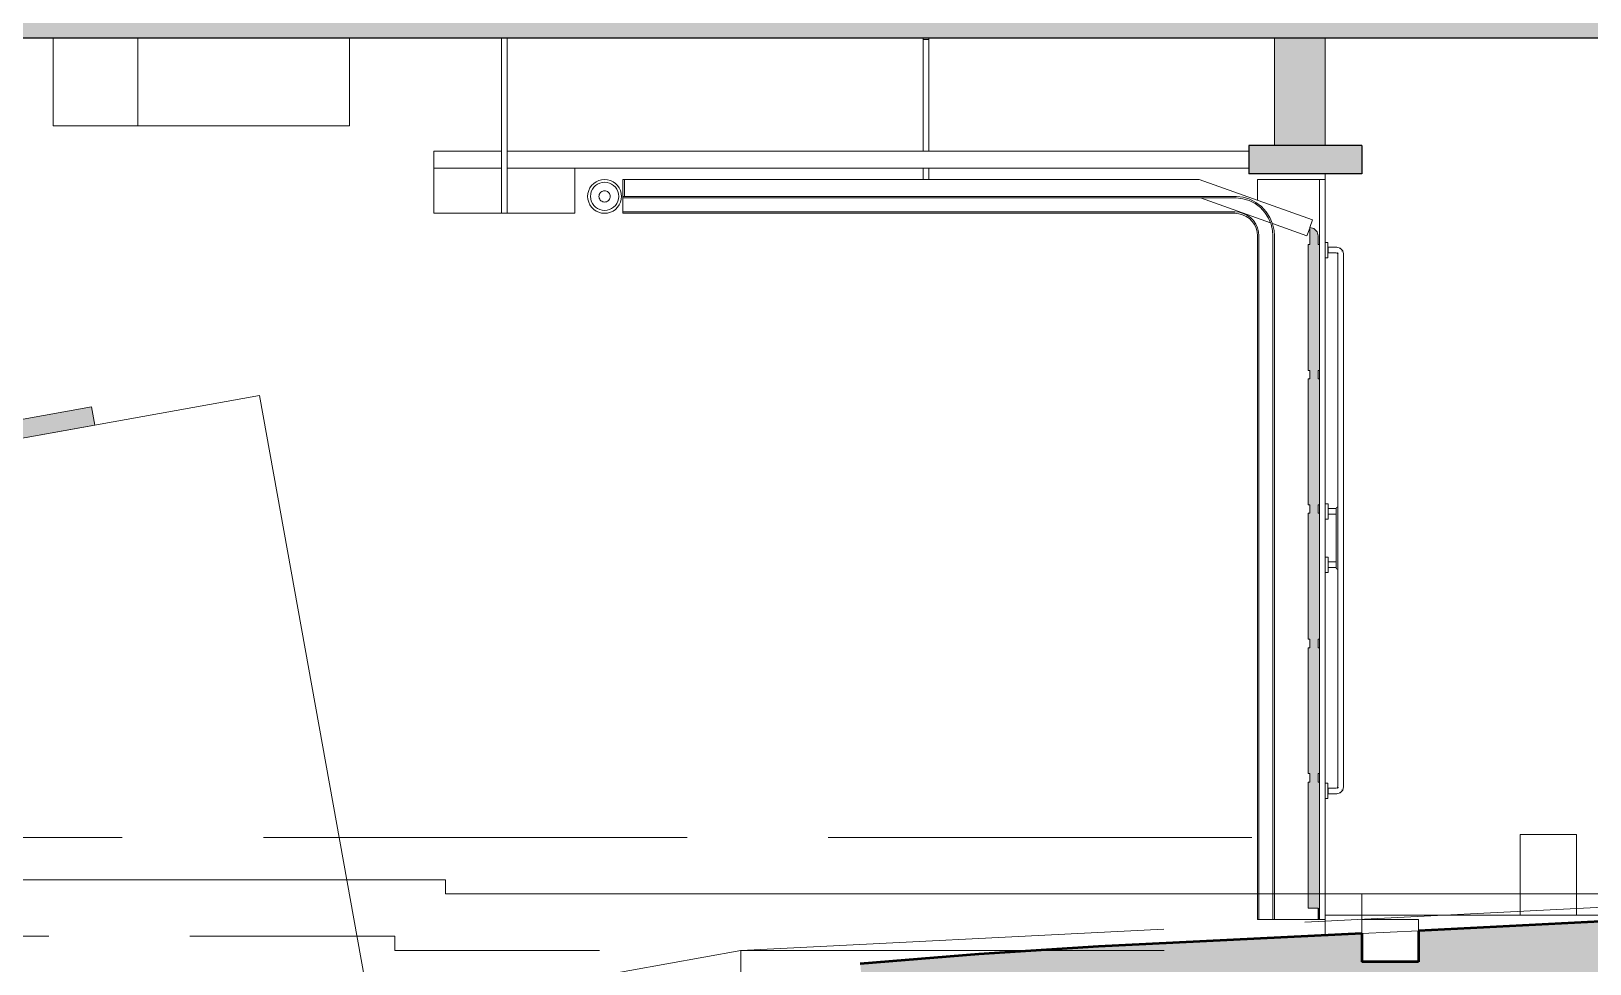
# Model space of a CAD drawing. Header units: metres. Extents: x -35.7 to 3.2, y -7 to 21.9.
# Drawn here: x -7.51 to -1.99, y -0.61 to 2.7 of the extents above; entities that cross this region are included whole.
import ezdxf

# ---------------------------------------------------------------- set-up
doc = ezdxf.new("R2010")
doc.units = ezdxf.units.M
doc.header["$MEASUREMENT"] = 0
doc.linetypes.add('Strichlinie eng', pattern=[0.002, 0.0015, -0.0005])
doc.linetypes.add('Verdeckt', pattern=[0.002, 0.0015, -0.0005])
for name, color, linetype in [('B_Schnitt B Garagenrampe RB_1_110 Wand Aussen', 7, 'Continuous'), ('B_Schnitt B Garagenrampe RB_1_120 Wand Innen tragend', 7, 'Continuous'), ('B_Schnitt B Garagenrampe RB_1_210 Decke', 7, 'Continuous'), ('B_Schnitt B Garagenrampe RB_1_270 Deckendurchbruchsymbol', 7, 'Continuous'), ('B_Schnitt B Garagenrampe RB_1_420 Rampe', 7, 'Continuous'), ('B_Schnitt B Garagenrampe RB_1_950 Polierplan Bemaßung', 7, 'Continuous'), ('B_Schnitt B Garagenrampe RB_1_Neubau_950 Polierplan Bemaßung', 7, 'Continuous')]:
    doc.layers.add(name, color=color, linetype=linetype)

msp = doc.modelspace()

# ---------------------------------------------------------------- hatches: boundary and pattern name
at = {"layer": 'B_Schnitt B Garagenrampe RB_1_110 Wand Aussen', "linetype": 'Continuous', "lineweight": 0, "true_color": 0x000000}
for points in [[(-2.93, 2.67), (-3.11, 2.67), (-3.11, 2.29), (-2.93, 2.29)], [(-3.2, 2.29), (-3.2, 2.19), (-2.8, 2.19), (-2.8, 2.29)], [(-7.287, 1.3004), (-7.2985, 1.3644), (-8.6929, 1.1134), (-8.6814, 1.0494)]]:
    msp.add_hatch(color=18, dxfattribs=at).paths.add_polyline_path(points)
at = {"layer": 'B_Schnitt B Garagenrampe RB_1_110 Wand Aussen', "linetype": 'Continuous', "lineweight": 0, "true_color": 0xffffff}
for points in [[(-2.95, 1.94), (-2.955, 1.94), (-2.955, 1.97), (-2.959, 1.985), (-2.97, 1.996), (-2.985, 2), (-2.985, 1.94), (-2.99, 1.94), (-2.99, 1.494), (-2.985, 1.494), (-2.985, 1.524), (-2.97, 1.52), (-2.959, 1.509), (-2.955, 1.494), (-2.95, 1.494)], [(-2.95, 1.464), (-2.955, 1.464), (-2.955, 1.494), (-2.959, 1.509), (-2.97, 1.52), (-2.985, 1.524), (-2.985, 1.464), (-2.99, 1.464), (-2.99, 1.018), (-2.985, 1.018), (-2.985, 1.048), (-2.97, 1.044), (-2.959, 1.033), (-2.955, 1.018), (-2.95, 1.018)], [(-2.95, 0.988), (-2.955, 0.988), (-2.955, 1.018), (-2.959, 1.033), (-2.97, 1.044), (-2.985, 1.048), (-2.985, 0.988), (-2.99, 0.988), (-2.99, 0.542), (-2.985, 0.542), (-2.985, 0.572), (-2.97, 0.568), (-2.959, 0.557), (-2.955, 0.542), (-2.95, 0.542)], [(-2.95, 0.512), (-2.955, 0.512), (-2.955, 0.542), (-2.959, 0.557), (-2.97, 0.568), (-2.985, 0.572), (-2.985, 0.512), (-2.99, 0.512), (-2.99, 0.066), (-2.985, 0.066), (-2.985, 0.096), (-2.97, 0.092), (-2.959, 0.081), (-2.955, 0.066), (-2.95, 0.066)], [(-2.95, 0.036), (-2.955, 0.036), (-2.955, 0.066), (-2.959, 0.081), (-2.97, 0.092), (-2.985, 0.096), (-2.985, 0.036), (-2.99, 0.036), (-2.99, -0.41), (-2.955, -0.41), (-2.95, -0.41)], [(-2.95, -0.41), (-2.955, -0.41), (-2.955, -0.45), (-2.95, -0.45)]]:
    msp.add_hatch(color=7, dxfattribs=at).paths.add_polyline_path(points)
at = {"layer": 'B_Schnitt B Garagenrampe RB_1_210 Decke', "linetype": 'Continuous', "lineweight": 0, "true_color": 0x000000}
msp.add_hatch(color=18, dxfattribs=at).paths.add_polyline_path([(-14.87, 2.67), (-0.13, 2.67), (-0.13, 2.87), (-14.87, 2.87)])
at = {"layer": 'B_Schnitt B Garagenrampe RB_1_420 Rampe', "linetype": 'Continuous', "lineweight": 0, "true_color": 0x000000}
for points in [[(-3.733, -0.5467), (-3.7163, -0.8463), (-1.4738, -0.7341), (-1.4985, -0.435), (-2.6, -0.4901), (-2.6, -0.6), (-2.8, -0.6), (-2.8, -0.5001)], [(-3.733, -0.5467), (-4.157, -0.5728), (-4.1355, -0.872), (-3.7163, -0.8463)], [(-4.157, -0.5729), (-4.5764, -0.6075), (-4.5487, -0.9062), (-4.1355, -0.8721)]]:
    msp.add_hatch(color=18, dxfattribs=at).paths.add_polyline_path(points)

# ---------------------------------------------------------------- linework, layer by layer
at = {"layer": 'B_Schnitt B Garagenrampe RB_1_110 Wand Aussen', "color": 16, "linetype": 'Continuous', "lineweight": 13, "ltscale": 1000, "true_color": 0x7e0000}
for p, q in [((-7.435, 2.36), (-7.435, 2.67)), ((-6.385, 2.67), (-6.385, 2.36)), ((-6.385, 2.36), (-7.435, 2.36))]:
    msp.add_line(p, q, dxfattribs=at)
at = {"layer": 'B_Schnitt B Garagenrampe RB_1_110 Wand Aussen', "color": 7, "linetype": 'Continuous', "lineweight": 13, "ltscale": 1000}
for p, q in [((-5.8469, 2.67), (-5.8469, 2.05)), ((-5.8269, 2.67), (-5.8269, 2.05)), ((-4.3534, 2.665), (-4.3534, 2.67)), ((-4.3534, 2.27), (-4.3534, 2.665)), ((-4.3334, 2.665), (-4.3534, 2.665)), ((-4.3334, 2.665), (-4.3334, 2.67)), ((-4.3334, 2.27), (-4.3334, 2.665)), ((-5.8469, 2.27), (-6.0869, 2.27)), ((-6.0869, 2.27), (-6.0869, 2.21)), ((-3.2, 2.27), (-5.8269, 2.27)), ((-6.0869, 2.21), (-5.8469, 2.21)), ((-6.0869, 2.21), (-6.0869, 2.05)), ((-5.8269, 2.21), (-5.5869, 2.21)), ((-5.5869, 2.21), (-5.5869, 2.05)), ((-3.2, 2.21), (-5.5869, 2.21)), ((-4.3534, 2.17), (-4.3534, 2.21)), ((-4.3334, 2.17), (-4.3334, 2.21)), ((-5.5205, 2.156), (-5.5279, 2.1486)), ((-5.5119, 2.162), (-5.5205, 2.156)), ((-5.5069, 2.1533), (-5.514, 2.1483)), ((-5.5024, 2.1664), (-5.5119, 2.162)), ((-5.499, 2.157), (-5.5069, 2.1533)), ((-5.4923, 2.1691), (-5.5024, 2.1664)), ((-5.4906, 2.1592), (-5.499, 2.157)), ((-5.4819, 2.17), (-5.4923, 2.1691)), ((-5.4819, 2.16), (-5.4906, 2.1592)), ((-5.4715, 2.1691), (-5.4819, 2.17)), ((-5.4732, 2.1592), (-5.4819, 2.16)), ((-5.4648, 2.157), (-5.4732, 2.1592)), ((-5.4614, 2.1664), (-5.4715, 2.1691)), ((-5.4569, 2.1533), (-5.4648, 2.157)), ((-5.4519, 2.162), (-5.4614, 2.1664)), ((-5.4498, 2.1483), (-5.4569, 2.1533)), ((-5.4433, 2.156), (-5.4519, 2.162)), ((-5.4359, 2.1486), (-5.4433, 2.156)), ((-3.3764, 2.17), (-5.4119, 2.17)), ((-2.9748, 2.0265), (-3.3764, 2.17)), ((-3.17, 2.0963), (-3.17, 2.17)), ((-3.17, 2.17), (-2.95, 2.17)), ((-2.95, 2.17), (-2.93, 2.17)), ((-2.95, 1.94), (-2.95, 2.17)), ((-2.93, 0.975), (-2.93, 2.17)), ((-5.541, 2.1204), (-5.5419, 2.11)), ((-5.5419, 2.11), (-5.541, 2.0996)), ((-5.5383, 2.1305), (-5.541, 2.1204)), ((-5.541, 2.0996), (-5.5383, 2.0895)), ((-5.5339, 2.14), (-5.5383, 2.1305)), ((-5.5279, 2.1486), (-5.5339, 2.14)), ((-5.5311, 2.1187), (-5.5319, 2.11)), ((-5.5319, 2.11), (-5.5311, 2.1013)), ((-5.5289, 2.1271), (-5.5311, 2.1187)), ((-5.5311, 2.1013), (-5.5289, 2.0929)), ((-5.5252, 2.135), (-5.5289, 2.1271)), ((-5.5202, 2.1421), (-5.5252, 2.135)), ((-5.514, 2.1483), (-5.5202, 2.1421)), ((-5.4436, 2.1421), (-5.4498, 2.1483)), ((-5.4386, 2.135), (-5.4436, 2.1421)), ((-5.4349, 2.1271), (-5.4386, 2.135)), ((-5.4299, 2.14), (-5.4359, 2.1486)), ((-5.4327, 2.1187), (-5.4349, 2.1271)), ((-5.4349, 2.0929), (-5.4327, 2.1013)), ((-5.4319, 2.11), (-5.4327, 2.1187)), ((-5.4327, 2.1013), (-5.4319, 2.11)), ((-5.4255, 2.1305), (-5.4299, 2.14)), ((-5.4228, 2.1204), (-5.4255, 2.1305)), ((-5.4255, 2.0895), (-5.4228, 2.0996)), ((-5.4219, 2.11), (-5.4228, 2.1204)), ((-5.4228, 2.0996), (-5.4219, 2.11)), ((-5.4169, 2.105), (-5.4169, 2.11)), ((-3.2452, 2.1048), (-5.4169, 2.105)), ((-5.4169, 2.055), (-5.4169, 2.105)), ((-3.2448, 2.1098), (-5.4119, 2.11)), ((-5.4119, 2.11), (-3.3868, 2.11)), ((-4.3534, 2.1099), (-4.3534, 2.11)), ((-4.3334, 2.1099), (-4.3334, 2.11)), ((-3.3868, 2.11), (-3.3862, 2.1098)), ((-3.3722, 2.1048), (-3.1235, 2.0159)), ((-3.2219, 2.1019), (-3.2452, 2.1048)), ((-3.2206, 2.1067), (-3.2448, 2.1098)), ((-3.1994, 2.095), (-3.2219, 2.1019)), ((-3.1973, 2.0996), (-3.2206, 2.1067)), ((-3.1756, 2.0884), (-3.1973, 2.0996)), ((-6.0869, 2.05), (-5.8469, 2.05)), ((-5.8269, 2.05), (-5.8469, 2.05)), ((-5.8269, 2.05), (-5.5869, 2.05)), ((-5.5383, 2.0895), (-5.5339, 2.08)), ((-5.5339, 2.08), (-5.5279, 2.0714)), ((-5.5289, 2.0929), (-5.5252, 2.085)), ((-5.5279, 2.0714), (-5.5205, 2.064)), ((-5.5252, 2.085), (-5.5202, 2.0779)), ((-5.5205, 2.064), (-5.5119, 2.058)), ((-5.5202, 2.0779), (-5.514, 2.0717)), ((-5.514, 2.0717), (-5.5069, 2.0667)), ((-5.5119, 2.058), (-5.5024, 2.0536)), ((-5.5069, 2.0667), (-5.499, 2.063)), ((-5.5024, 2.0536), (-5.4923, 2.0509)), ((-5.499, 2.063), (-5.4906, 2.0608)), ((-5.4923, 2.0509), (-5.4819, 2.05)), ((-5.4906, 2.0608), (-5.4819, 2.06)), ((-5.4819, 2.06), (-5.4732, 2.0608)), ((-5.4819, 2.05), (-5.4715, 2.0509)), ((-5.4732, 2.0608), (-5.4648, 2.063)), ((-5.4715, 2.0509), (-5.4614, 2.0536)), ((-5.4648, 2.063), (-5.4569, 2.0667)), ((-5.4614, 2.0536), (-5.4519, 2.058)), ((-5.4569, 2.0667), (-5.4498, 2.0717)), ((-5.4519, 2.058), (-5.4433, 2.064)), ((-5.4498, 2.0717), (-5.4436, 2.0779)), ((-5.4436, 2.0779), (-5.4386, 2.085)), ((-5.4433, 2.064), (-5.4359, 2.0714)), ((-5.4386, 2.085), (-5.4349, 2.0929)), ((-5.4359, 2.0714), (-5.4299, 2.08)), ((-5.4299, 2.08), (-5.4255, 2.0895)), ((-3.2496, 2.055), (-5.4169, 2.055)), ((-5.4169, 2.05), (-5.4169, 2.055)), ((-3.25, 2.05), (-5.4169, 2.05)), ((-3.2361, 2.0488), (-3.25, 2.05)), ((-3.2348, 2.0536), (-3.2496, 2.055)), ((-3.2226, 2.0452), (-3.2361, 2.0488)), ((-3.2205, 2.0497), (-3.2348, 2.0536)), ((-3.21, 2.0393), (-3.2226, 2.0452)), ((-3.2071, 2.0434), (-3.2205, 2.0497)), ((-3.195, 2.0348), (-3.2071, 2.0434)), ((-3.1785, 2.0843), (-3.1994, 2.095)), ((-3.1597, 2.0702), (-3.1785, 2.0843)), ((-3.1562, 2.0737), (-3.1756, 2.0884)), ((-3.1437, 2.053), (-3.1597, 2.0702)), ((-3.1396, 2.0558), (-3.1562, 2.0737)), ((-3.1309, 2.0332), (-3.1437, 2.053)), ((-3.1263, 2.0354), (-3.1396, 2.0558)), ((-3.1986, 2.0313), (-3.21, 2.0393)), ((-3.1887, 2.0214), (-3.1986, 2.0313)), ((-3.1846, 2.0243), (-3.195, 2.0348)), ((-3.1807, 2.01), (-3.1887, 2.0214)), ((-3.1762, 2.0121), (-3.1846, 2.0243)), ((-3.1748, 1.9974), (-3.1807, 2.01)), ((-3.17, 1.9987), (-3.1762, 2.0121)), ((-3.1712, 1.9839), (-3.1748, 1.9974)), ((-3.1662, 1.9843), (-3.17, 1.9987)), ((-3.1217, 2.0116), (-3.1309, 2.0332)), ((-3.1169, 2.0129), (-3.1263, 2.0354)), ((-3.1164, 1.9887), (-3.1217, 2.0116)), ((-3.1172, 2.0137), (-2.995, 1.97)), ((-3.1114, 1.9891), (-3.1169, 2.0129)), ((-3.115, 1.97), (-3.1164, 1.9887)), ((-3.11, 1.97), (-3.1114, 1.9891)), ((-2.995, 1.97), (-2.985, 1.998)), ((-2.985, 2), (-2.985, 1.94)), ((-2.985, 2), (-2.97, 1.996)), ((-2.9843, 1.9998), (-2.9748, 2.0265)), ((-2.97, 1.996), (-2.959, 1.985)), ((-3.17, 1.97), (-3.1712, 1.9839)), ((-3.17, -0.45), (-3.17, 1.97)), ((-3.165, 1.97), (-3.1662, 1.9843)), ((-3.165, -0.45), (-3.165, 1.97)), ((-3.115, -0.45), (-3.115, 1.97)), ((-3.11, -0.45), (-3.11, 1.97)), ((-2.99, 1.94), (-2.99, 1.494)), ((-2.985, 1.94), (-2.99, 1.94)), ((-2.95, 1.94), (-2.955, 1.94)), ((-2.95, 1.94), (-2.95, 1.494)), ((-2.921, 1.947), (-2.93, 1.947)), ((-2.921, 1.9434), (-2.921, 1.947)), ((-2.921, 1.9335), (-2.921, 1.9434)), ((-2.921, 1.92), (-2.921, 1.9335)), ((-2.921, 1.893), (-2.93, 1.893)), ((-2.921, 1.9065), (-2.921, 1.92)), ((-2.921, 1.8966), (-2.921, 1.9065)), ((-2.921, 1.893), (-2.921, 1.8966)), ((-2.92, 1.93), (-2.92, 1.9271)), ((-2.8887, 1.93), (-2.92, 1.93)), ((-2.92, 1.9271), (-2.92, 1.92)), ((-2.92, 1.92), (-2.92, 1.9129)), ((-2.92, 1.9129), (-2.92, 1.91)), ((-2.8913, 1.91), (-2.92, 1.91)), ((-2.8877, 1.909), (-2.8913, 1.91)), ((-2.8773, 1.927), (-2.8887, 1.93)), ((-2.8862, 1.9117), (-2.8877, 1.909)), ((-2.886, 1.9073), (-2.8877, 1.909)), ((-2.8833, 1.9088), (-2.886, 1.9073)), ((-2.885, 1.9037), (-2.886, 1.9073)), ((-2.885, 0.0213), (-2.885, 1.9037)), ((-2.8773, 1.927), (-2.8788, 1.9243)), ((-2.868, 1.9177), (-2.8773, 1.927)), ((-2.868, 1.9177), (-2.8707, 1.9162)), ((-2.865, 1.9063), (-2.868, 1.9177)), ((-2.865, 0.0187), (-2.865, 1.9063)), ((-2.985, 1.494), (-2.99, 1.494)), ((-2.985, 1.494), (-2.985, 1.464)), ((-2.955, 1.494), (-2.955, 1.464)), ((-2.95, 1.494), (-2.955, 1.494)), ((-2.95, 1.464), (-2.95, 1.494)), ((-2.99, 1.464), (-2.99, 1.018)), ((-2.985, 1.464), (-2.99, 1.464)), ((-2.95, 1.464), (-2.955, 1.464)), ((-2.95, 1.464), (-2.95, 1.018)), ((-2.985, 1.018), (-2.99, 1.018)), ((-2.985, 1.018), (-2.985, 0.988)), ((-2.955, 1.018), (-2.955, 0.988)), ((-2.95, 1.018), (-2.955, 1.018)), ((-2.95, 0.988), (-2.95, 1.018)), ((-2.9299, 1.0215), (-2.93, 1.0215)), ((-2.9201, 1.0215), (-2.9299, 1.0215)), ((-2.92, 1.0215), (-2.9201, 1.0215)), ((-2.92, 1.0215), (-2.92, 1.0179)), ((-2.92, 1.0179), (-2.92, 1.008)), ((-2.92, 1.008), (-2.92, 0.9945)), ((-2.9199, 1.0045), (-2.92, 1.0045)), ((-2.92, 0.9945), (-2.92, 0.981)), ((-2.8912, 1.0045), (-2.9199, 1.0045)), ((-2.8912, 1.0045), (-2.8912, 1.0016)), ((-2.8912, 1.0045), (-2.8912, 1.0045)), ((-2.8912, 1.0016), (-2.8912, 0.9945)), ((-2.8912, 0.9945), (-2.8912, 0.9874)), ((-2.891, 1.0032), (-2.8912, 1.0032)), ((-2.891, 1.0057), (-2.8899, 1.0085)), ((-2.891, 1.0057), (-2.891, 1.0044)), ((-2.891, 1.0044), (-2.891, 1.0004)), ((-2.891, 1.0004), (-2.891, 0.995)), ((-2.891, 0.995), (-2.891, 0.9894)), ((-2.8899, 1.0085), (-2.8873, 1.0096)), ((-2.8873, 1.0096), (-2.885, 1.0087)), ((-2.9902, 0.975), (-2.9902, 0.9144)), ((-2.99, 0.988), (-2.99, 0.542)), ((-2.985, 0.988), (-2.99, 0.988)), ((-2.95, 0.988), (-2.955, 0.988)), ((-2.95, 0.988), (-2.95, 0.542)), ((-2.93, 0.975), (-2.93, 0.9144)), ((-2.9299, 0.9675), (-2.93, 0.9675)), ((-2.9201, 0.9675), (-2.9299, 0.9675)), ((-2.92, 0.9675), (-2.9201, 0.9675)), ((-2.9199, 0.9845), (-2.92, 0.9845)), ((-2.92, 0.981), (-2.92, 0.9711)), ((-2.92, 0.9711), (-2.92, 0.9675)), ((-2.8912, 0.9845), (-2.9199, 0.9845)), ((-2.8912, 0.9874), (-2.8912, 0.9845)), ((-2.8912, 0.9845), (-2.8912, 0.9845)), ((-2.891, 0.9858), (-2.8912, 0.9858)), ((-2.891, 0.9894), (-2.891, 0.9851)), ((-2.891, 0.9851), (-2.891, 0.9833)), ((-2.891, 0.9833), (-2.891, 0.9721)), ((-2.891, 0.9721), (-2.891, 0.8279)), ((-2.9902, 0.895), (-2.9902, 0.9144)), ((-2.9902, 0.835), (-2.9902, 0.895)), ((-2.93, 0.575), (-2.93, 0.9144)), ((-2.9299, 0.8325), (-2.93, 0.8325)), ((-2.9201, 0.8325), (-2.9299, 0.8325)), ((-2.92, 0.8325), (-2.9201, 0.8325)), ((-2.92, 0.8289), (-2.92, 0.8325)), ((-2.92, 0.819), (-2.92, 0.8289)), ((-2.891, 0.8279), (-2.891, 0.8167)), ((-2.9902, 0.705), (-2.9902, 0.785)), ((-2.9299, 0.7785), (-2.93, 0.7785)), ((-2.9201, 0.7785), (-2.9299, 0.7785)), ((-2.92, 0.7785), (-2.9201, 0.7785)), ((-2.92, 0.8055), (-2.92, 0.819)), ((-2.9199, 0.8155), (-2.92, 0.8155)), ((-2.92, 0.792), (-2.92, 0.8055)), ((-2.9199, 0.7955), (-2.92, 0.7955)), ((-2.92, 0.7821), (-2.92, 0.792)), ((-2.92, 0.7785), (-2.92, 0.7821)), ((-2.8912, 0.8155), (-2.9199, 0.8155)), ((-2.8912, 0.7955), (-2.9199, 0.7955)), ((-2.8912, 0.8126), (-2.8912, 0.8155)), ((-2.8912, 0.8155), (-2.8912, 0.8155)), ((-2.8912, 0.8055), (-2.8912, 0.8126)), ((-2.8912, 0.7984), (-2.8912, 0.8055)), ((-2.8912, 0.7955), (-2.8912, 0.7984)), ((-2.8912, 0.7955), (-2.8912, 0.7955)), ((-2.891, 0.8142), (-2.8912, 0.8142)), ((-2.891, 0.7967), (-2.8912, 0.7967)), ((-2.891, 0.8167), (-2.891, 0.8149)), ((-2.891, 0.8149), (-2.891, 0.8106)), ((-2.891, 0.8106), (-2.891, 0.805)), ((-2.891, 0.805), (-2.891, 0.7996)), ((-2.891, 0.7996), (-2.891, 0.7956)), ((-2.891, 0.7956), (-2.891, 0.7943)), ((-2.891, 0.7943), (-2.8899, 0.7915)), ((-2.8899, 0.7915), (-2.8873, 0.7904)), ((-2.8873, 0.7904), (-2.885, 0.7913)), ((-2.9902, 0.575), (-2.9902, 0.655)), ((-2.93, -0.45), (-2.93, 0.575)), ((-2.985, 0.542), (-2.99, 0.542)), ((-2.99, 0.512), (-2.99, 0.066)), ((-2.985, 0.512), (-2.99, 0.512)), ((-2.985, 0.542), (-2.985, 0.512)), ((-2.955, 0.542), (-2.955, 0.512)), ((-2.95, 0.542), (-2.955, 0.542)), ((-2.95, 0.512), (-2.955, 0.512)), ((-2.95, 0.512), (-2.95, 0.542)), ((-2.95, 0.512), (-2.95, 0.066)), ((-2.985, 0.066), (-2.99, 0.066)), ((-2.985, 0.066), (-2.985, 0.036)), ((-2.955, 0.066), (-2.955, 0.036)), ((-2.95, 0.066), (-2.955, 0.066)), ((-2.95, 0.036), (-2.95, 0.066)), ((-2.99, 0.036), (-2.99, -0.41)), ((-2.985, 0.036), (-2.99, 0.036)), ((-2.95, 0.036), (-2.955, 0.036)), ((-2.921, 0.032), (-2.93, 0.032)), ((-2.921, 0.0284), (-2.921, 0.032)), ((-2.921, 0.0185), (-2.921, 0.0284)), ((-2.921, 0.005), (-2.921, 0.0185)), ((-2.921, -0.0085), (-2.921, 0.005)), ((-2.92, 0.0121), (-2.92, 0.015)), ((-2.92, 0.015), (-2.8913, 0.015)), ((-2.92, 0.005), (-2.92, 0.0121)), ((-2.92, -0.0021), (-2.92, 0.005)), ((-2.8913, 0.015), (-2.8877, 0.016)), ((-2.8877, 0.016), (-2.886, 0.0177)), ((-2.8862, 0.0133), (-2.8877, 0.016)), ((-2.886, 0.0177), (-2.885, 0.0213)), ((-2.8833, 0.0162), (-2.886, 0.0177)), ((-2.8773, -0.002), (-2.8788, 0.0007)), ((-2.8773, -0.002), (-2.868, 0.0073)), ((-2.868, 0.0073), (-2.8707, 0.0088)), ((-2.868, 0.0073), (-2.865, 0.0187)), ((-2.921, -0.022), (-2.93, -0.022)), ((-2.921, -0.0184), (-2.921, -0.0085)), ((-2.921, -0.022), (-2.921, -0.0184)), ((-2.92, -0.005), (-2.92, -0.0021)), ((-2.92, -0.005), (-2.8887, -0.005)), ((-2.8887, -0.005), (-2.8773, -0.002)), ((-2.955, -0.41), (-2.99, -0.41)), ((-2.955, -0.41), (-2.955, -0.45)), ((-3.17, -0.45), (-3.165, -0.45)), ((-3.165, -0.45), (-3.115, -0.45)), ((-3.115, -0.45), (-3.11, -0.45)), ((-3.11, -0.45), (-2.955, -0.45)), ((-2.95, -0.45), (-2.955, -0.45)), ((-2.95, -0.45), (-2.93, -0.45))]:
    msp.add_line(p, q, dxfattribs=at)
at = {"layer": 'B_Schnitt B Garagenrampe RB_1_110 Wand Aussen', "color": 7, "linetype": 'Continuous', "lineweight": 18, "ltscale": 1000}
for p, q in [((-3.11, 2.67), (-3.11, 2.29)), ((-2.93, 2.67), (-2.93, 2.29)), ((-2.93, 2.17), (-2.93, 2.19)), ((-12.685, -0.31), (-6.225, -0.31)), ((-6.225, -0.31), (-6.045, -0.31)), ((-6.045, -0.31), (-6.045, -0.36)), ((-6.045, -0.36), (-3.17, -0.36)), ((-2.8, -0.36), (-2.93, -0.36)), ((-2.8, -0.435), (-2.8, -0.36)), ((-2.8, -0.45), (-2.8, -0.435)), ((-2.93, -0.45), (-2.93, -0.5066))]:
    msp.add_line(p, q, dxfattribs=at)
at = {"layer": 'B_Schnitt B Garagenrampe RB_1_110 Wand Aussen', "color": 7, "linetype": 'Continuous', "lineweight": 25, "ltscale": 1000}
for p, q in [((-3.2, 2.29), (-3.2, 2.19)), ((-2.8, 2.29), (-2.8, 2.19)), ((-2.8, 2.19), (-3.2, 2.19))]:
    msp.add_line(p, q, dxfattribs=at)
at = {"layer": 'B_Schnitt B Garagenrampe RB_1_110 Wand Aussen', "color": 8, "linetype": 'Continuous', "lineweight": 13, "ltscale": 1000}
for p, q in [((-5.4169, 2.17), (-5.4169, 2.11)), ((-5.4119, 2.17), (-5.4169, 2.17)), ((-5.4119, 2.17), (-5.4119, 2.11)), ((-5.4119, 2.11), (-5.4169, 2.11))]:
    msp.add_line(p, q, dxfattribs=at)
at = {"layer": 'B_Schnitt B Garagenrampe RB_1_110 Wand Aussen', "color": 7, "linetype": 'Continuous', "lineweight": 25, "ltscale": 1000, "flags": 128}
msp.add_lwpolyline([(-2.8, 2.29), (-2.93, 2.29), (-3.11, 2.29), (-3.2, 2.29)], dxfattribs=at)
at = {"layer": 'B_Schnitt B Garagenrampe RB_1_110 Wand Aussen', "color": 8, "linetype": 'Continuous', "lineweight": 13, "ltscale": 1000, "flags": 128}
msp.add_lwpolyline([(-5.5019, 2.11), (-5.5016, 2.1065), (-5.5007, 2.1032), (-5.4992, 2.1), (-5.4972, 2.0971), (-5.4947, 2.0947), (-5.4919, 2.0927), (-5.4887, 2.0912), (-5.4854, 2.0903), (-5.4819, 2.09), (-5.4784, 2.0903), (-5.4751, 2.0912), (-5.4719, 2.0927), (-5.469, 2.0947), (-5.4666, 2.0971), (-5.4646, 2.1), (-5.4631, 2.1032), (-5.4622, 2.1065), (-5.4619, 2.11), (-5.4622, 2.1135), (-5.4631, 2.1168), (-5.4646, 2.12), (-5.4666, 2.1229), (-5.469, 2.1253), (-5.4719, 2.1273), (-5.4751, 2.1288), (-5.4784, 2.1297), (-5.4819, 2.13), (-5.4854, 2.1297), (-5.4887, 2.1288), (-5.4919, 2.1273), (-5.4947, 2.1253), (-5.4972, 2.1229), (-5.4992, 2.12), (-5.5007, 2.1168), (-5.5016, 2.1135)], close=True, dxfattribs=at)
at = {"layer": 'B_Schnitt B Garagenrampe RB_1_110 Wand Aussen', "color": 7, "linetype": 'Continuous', "lineweight": 13, "ltscale": 1000, "flags": 128}
for points in [[(-2.959, 1.985), (-2.955, 1.97), (-2.955, 1.94)], [(-2.95, 0.036), (-2.95, -0.41), (-2.95, -0.45)]]:
    msp.add_lwpolyline(points, dxfattribs=at)
at = {"layer": 'B_Schnitt B Garagenrampe RB_1_110 Wand Aussen', "color": 70, "linetype": 'Continuous', "lineweight": 13, "ltscale": 1000, "true_color": 0x73ff00, "flags": 128}
msp.add_lwpolyline([(-7.287, 1.3004), (-7.2985, 1.3644), (-8.6929, 1.1134), (-8.6814, 1.0494)], close=True, dxfattribs=at)
at = {"layer": 'B_Schnitt B Garagenrampe RB_1_120 Wand Innen tragend', "color": 7, "linetype": 'Continuous', "lineweight": 18, "ltscale": 1000}
msp.add_line((-7.135, 2.36), (-7.135, 2.67), dxfattribs=at)
at = {"layer": 'B_Schnitt B Garagenrampe RB_1_210 Decke', "color": 7, "linetype": 'Continuous', "lineweight": 25, "ltscale": 1000}
for p, q in [((-3.11, 2.67), (-12.685, 2.67)), ((-2.93, 2.67), (-3.11, 2.67)), ((-0.71, 2.67), (-2.93, 2.67))]:
    msp.add_line(p, q, dxfattribs=at)
at = {"layer": 'B_Schnitt B Garagenrampe RB_1_210 Decke', "color": 7, "linetype": 'Continuous', "lineweight": 13, "ltscale": 1000}
for p, q in [((-6.045, -0.36), (-6.045, -0.31)), ((-2.8, -0.36), (-0.6, -0.36))]:
    msp.add_line(p, q, dxfattribs=at)
at = {"layer": 'B_Schnitt B Garagenrampe RB_1_210 Decke', "color": 7, "linetype": 'Verdeckt', "lineweight": 13, "ltscale": 1000, "flags": 128}
msp.add_lwpolyline([(-14.69, -0.16), (-3.11, -0.16)], dxfattribs=at)
msp.add_lwpolyline([(-20.4005, -1.06), (-14.47, -1.06), (-14.47, -0.51), (-6.225, -0.51), (-6.225, -0.56), (-3.11, -0.56), (-3.11, -0.735), (-0.08, -0.735), (-0.08, -0.435), (-2.93, -0.435), (-2.93, -0.36), (-6.045, -0.36), (-6.045, -0.31), (-14.87, -0.31), (-14.87, -0.76), (-20.4005, -0.76)], close=True, dxfattribs=at)
at = {"layer": 'B_Schnitt B Garagenrampe RB_1_270 Deckendurchbruchsymbol', "color": 7, "linetype": 'Continuous', "lineweight": 13, "ltscale": 1000}
for p, q in [((-2.24, -0.15), (-2.04, -0.15)), ((-2.24, -0.435), (-2.24, -0.15)), ((-2.04, -0.435), (-2.04, -0.15)), ((-2.8, -0.45), (-2.6, -0.45)), ((-2.8, -0.5001), (-2.8, -0.45)), ((-2.6, -0.4901), (-2.6, -0.45))]:
    msp.add_line(p, q, dxfattribs=at)
at = {"layer": 'B_Schnitt B Garagenrampe RB_1_420 Rampe', "color": 7, "linetype": 'Continuous', "lineweight": 18, "ltscale": 1000}
for p, q in [((-2.93, -0.435), (-2.8, -0.435)), ((-2.8, -0.435), (-2.7287, -0.435)), ((-2.7287, -0.435), (-1.4988, -0.435)), ((-2.8, -0.5001), (-2.6, -0.4901))]:
    msp.add_line(p, q, dxfattribs=at)
at = {"layer": 'B_Schnitt B Garagenrampe RB_1_420 Rampe', "color": 7, "linetype": 'Continuous', "lineweight": 50, "ltscale": 1000}
for p, q in [((-1.4985, -0.435), (-2.6, -0.4901)), ((-2.6, -0.4901), (-2.6, -0.6)), ((-3.733, -0.5467), (-4.157, -0.5728)), ((-2.8, -0.5001), (-3.733, -0.5467)), ((-3.733, -0.5467), (-3.733, -0.5467)), ((-2.8, -0.5001), (-2.8, -0.6)), ((-4.157, -0.5729), (-4.5764, -0.6075)), ((-4.157, -0.5728), (-4.157, -0.5729)), ((-2.6, -0.6), (-2.8, -0.6))]:
    msp.add_line(p, q, dxfattribs=at)
at = {"layer": 'B_Schnitt B Garagenrampe RB_1_950 Polierplan Bemaßung', "color": 7, "linetype": 'Strichlinie eng', "lineweight": 13, "ltscale": 1000}
for p, q in [((-5, -0.56), (-5, -0.6014)), ((-5, -0.6014), (-5, -0.6512))]:
    msp.add_line(p, q, dxfattribs=at)
at = {"layer": 'B_Schnitt B Garagenrampe RB_1_950 Polierplan Bemaßung', "color": 200, "linetype": 'Continuous', "lineweight": 13, "ltscale": 1000, "true_color": 0xd600ff, "flags": 128}
msp.add_lwpolyline([(-6.3077, -0.7954), (-14.1729, -2.2111), (-14.5691, -0.0103), (-6.7039, 1.4054)], close=True, dxfattribs=at)
at = {"layer": 'B_Schnitt B Garagenrampe RB_1_Neubau_950 Polierplan Bemaßung', "color": 7, "linetype": 'Strichlinie eng', "lineweight": 13, "ltscale": 1000}
for q in [(0, -0.31), (-20.533, -3.3559)]:
    msp.add_line((-5, -0.56), q, dxfattribs=at)

doc.saveas('drawing.dxf')
